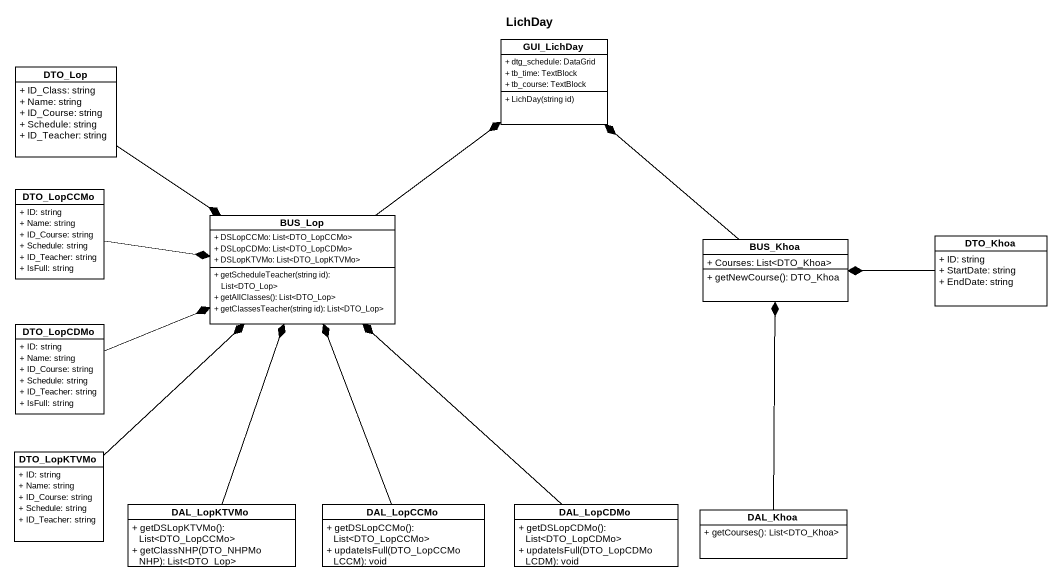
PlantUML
@startuml
title LichDay
hide circle
hide empty members
skinparam classAttributeIconSize 0
class GUI_LichDay {
  + dtg_schedule: DataGrid
  + tb_time: TextBlock
  + tb_course: TextBlock
  + LichDay(string id)
}
class DTO_Lop {
  + ID_Class: string
  + Name: string
  + ID_Course: string
  + Schedule: string
  + ID_Teacher: string
}
class DTO_LopCCMo {
  + ID: string
  + Name: string
  + ID_Course: string
  + Schedule: string
  + ID_Teacher: string
  + IsFull: string
}
class BUS_Lop {
  + DSLopCCMo: List<DTO_LopCCMo>
  + DSLopCDMo: List<DTO_LopCDMo>
  + DSLopKTVMo: List<DTO_LopKTVMo>
  + getScheduleTeacher(string id): List<DTO_Lop>
  + getAllClasses(): List<DTO_Lop>
  + getClassesTeacher(string id): List<DTO_Lop>
}
class BUS_Khoa {
  + Courses: List<DTO_Khoa>
  + getNewCourse(): DTO_Khoa
}
class DTO_Khoa {
  + ID: string
  + StartDate: string
  + EndDate: string
}
class DTO_LopCDMo {
  + ID: string
  + Name: string
  + ID_Course: string
  + Schedule: string
  + ID_Teacher: string
  + IsFull: string
}
class DTO_LopKTVMo {
  + ID: string
  + Name: string
  + ID_Course: string
  + Schedule: string
  + ID_Teacher: string
}
class DAL_LopKTVMo {
  + getDSLopKTVMo(): List<DTO_LopCCMo>
  + getClassNHP(DTO_NHPMo NHP): List<DTO_Lop>
}
class DAL_LopCCMo {
  + getDSLopCCMo(): List<DTO_LopCCMo>
  + updateIsFull(DTO_LopCCMo LCCM): void
}
class DAL_LopCDMo {
  + getDSLopCDMo(): List<DTO_LopCDMo>
  + updateIsFull(DTO_LopCDMo LCDM): void
}
class DAL_Khoa {
  + getCourses(): List<DTO_Khoa>
}
DTO_Lop --* BUS_Lop
DTO_LopCCMo -right-* BUS_Lop
BUS_Lop -up-* GUI_LichDay
BUS_Khoa -up-* GUI_LichDay
DTO_Khoa -left-* BUS_Khoa
DTO_LopCDMo -right-* BUS_Lop
DTO_LopKTVMo -up-* BUS_Lop
DAL_LopKTVMo -up-* BUS_Lop
DAL_LopCCMo -up-* BUS_Lop
DAL_LopCDMo -up-* BUS_Lop
DAL_Khoa -up-* BUS_Khoa
@enduml
